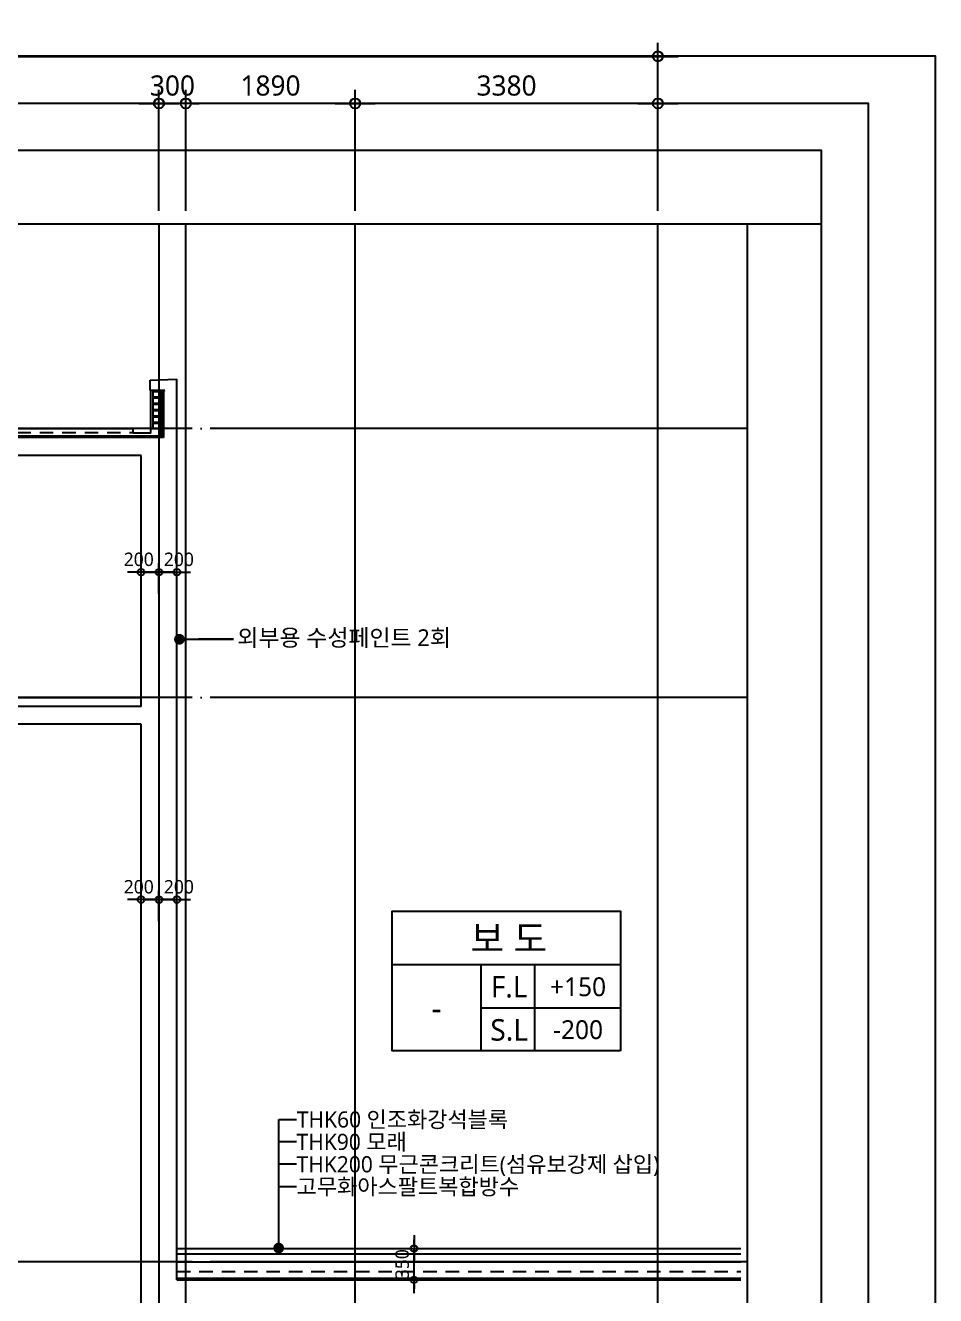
# Model space of a CAD drawing. Header units: millimetres. Extents: x -41190 to 206278, y 985 to 58902.
# Drawn here: x 196116 to 206278, y 43646 to 57820 of the extents above; entities that cross this region are included whole.
import ezdxf
from ezdxf.enums import TextEntityAlignment as Align

# ---------------------------------------------------------------- set-up
doc = ezdxf.new("R2010")
doc.units = ezdxf.units.MM
doc.header["$LTSCALE"] = 100
doc.header["$MEASUREMENT"] = 0
doc.header["$PDSIZE"] = -10
for name, pattern in [('CEN', [62, 60, -1, 0, -1]), ('HID', [2.5, 1.5, -1]), ('HIDDEN', [2, 1, -1])]:
    doc.linetypes.add(name, pattern=pattern)
doc.layers.get('0').update_dxf_attribs({"linetype": 'CONTINUOUS'})
doc.layers.get('Defpoints').update_dxf_attribs({"color": 171, "linetype": 'CONTINUOUS'})
doc.layers.add('A-XXXX-HATC', color=8, linetype='CONTINUOUS', lineweight=18)
for name, color, linetype in [('CEN(ST)', 1, 'CEN'), ('CON', 2, 'CONTINUOUS'), ('ELE-8', 8, 'CONTINUOUS'), ('FIN', 8, 'CONTINUOUS'), ('FIN-2', 9, 'CONTINUOUS'), ('NDIM', 7, 'CONTINUOUS'), ('TEXT(MIN)', 7, 'CONTINUOUS'), ('TEXT(노트)', 7, 'CONTINUOUS'), ('TEXT(실명)', 3, 'CONTINUOUS'), ('TEXT-기입', 6, 'CONTINUOUS'), ('TITLE', 7, 'CONTINUOUS'), ('WAL', 3, 'CONTINUOUS'), ('wire-meshes', 1, 'CONTINUOUS'), ('방수', 8, 'HIDDEN')]:
    doc.layers.add(name, color=color, linetype=linetype)
doc.styles.add('CGS', font='cgse', dxfattribs={"bigfont": 'cgs'})
doc.styles.add('나눔바른고딕', font='NanumBarunGothic.ttf')
doc.dimstyles.new('NDIM 1200', dxfattribs={"dimscale": 75, "dimtxt": 3, "dimasz": 1, "dimexe": 2, "dimexo": 2, "dimgap": 1, "dimtad": 1, "dimdec": 0, "dimdsep": 46, "dimtxsty": 'CGS', "dimblk": 'DOT0', "dimcen": 1, "dimdle": 8, "dimclrd": 256, "dimclre": 256, "dimclrt": 256, "dimadec": 0, "dimazin": 0, "dimtfac": 1, "dimtdec": 0, "dimtix": 1, "dimtmove": 2, "dimatfit": 3, "dimldrblk": 'DOT0', "dimfxl": 1, "dimtolj": 1, "dimtzin": 0, "dimlwd": -1, "dimlwe": -1, "dimarcsym": 0})

# ---------------------------------------------------------------- blocks, each defined once
blk = doc.blocks.new('A$C51E23882')
at = {"layer": 'TITLE'}
blk.add_lwpolyline([(8500, 0), (0, 0), (0, 5200), (8500, 5200)], close=True, dxfattribs=at)
for points in [[(8500, 3200), (0, 3200)], [(3300, 3200), (3300, 0)], [(5300, 3200), (5300, 0)], [(3300, 1600), (8500, 1600)]]:
    blk.add_lwpolyline(points, dxfattribs=at)
at = {"layer": 'TITLE', "style": '나눔바른고딕'}
for s, p in [('F.L', (4352, 2378)), ('S.L', (4352, 778))]:
    blk.add_text(s, height=800, dxfattribs=at).set_placement(p, align=Align.MIDDLE)
blk = doc.blocks.new('DOT0')
blk.add_line((-3, 0), (3, 0))
at = {"color": 6}
blk.add_circle((0, 0), 0.75, dxfattribs=at)
blk = doc.blocks.new('*D234')
at = {"layer": 'Defpoints', "color": 0, "ltscale": 0.4, "transparency": 16777216}
for p in [(197408, 48065), (197408, 47723), (197608, 47723)]:
    blk.add_point(p, dxfattribs=at)
at = {"layer": 'NDIM', "ltscale": 0.4, "transparency": 16777216}
for p, q in [((197408, 47823), (197408, 48165)), ((197558, 48065), (197458, 48065)), ((197608, 47823), (197608, 48165))]:
    blk.add_line(p, q, dxfattribs=at)
at = {"layer": 'NDIM', "ltscale": 0.4, "transparency": 16777216, "xscale": 50, "yscale": 50, "zscale": 50, "rotation": 180}
blk.add_blockref('DOT0', (197408, 48065), dxfattribs=at)
at = {"layer": 'NDIM', "ltscale": 0.4, "transparency": 16777216, "xscale": 50, "yscale": 50, "zscale": 50}
blk.add_blockref('DOT0', (197608, 48065), dxfattribs=at)
at = {"layer": 'NDIM', "ltscale": 0.4, "transparency": 16777216, "insert": (197382, 48207), "char_height": 150, "attachment_point": 5, "style": '나눔바른고딕'}
blk.add_mtext('\\A1;200', dxfattribs=at)
blk = doc.blocks.new('*D235')
at = {"layer": 'Defpoints', "color": 0, "ltscale": 0.4, "transparency": 16777216}
for p in [(197808, 48065), (197608, 47723), (197808, 47723)]:
    blk.add_point(p, dxfattribs=at)
at = {"layer": 'NDIM', "ltscale": 0.4, "transparency": 16777216}
for p, q in [((197608, 47823), (197608, 48165)), ((197658, 48065), (197758, 48065)), ((197808, 47823), (197808, 48165))]:
    blk.add_line(p, q, dxfattribs=at)
at = {"layer": 'NDIM', "ltscale": 0.4, "transparency": 16777216, "xscale": 50, "yscale": 50, "zscale": 50, "rotation": 180}
blk.add_blockref('DOT0', (197608, 48065), dxfattribs=at)
at = {"layer": 'NDIM', "ltscale": 0.4, "transparency": 16777216, "xscale": 50, "yscale": 50, "zscale": 50}
blk.add_blockref('DOT0', (197808, 48065), dxfattribs=at)
at = {"layer": 'NDIM', "ltscale": 0.4, "transparency": 16777216, "insert": (197830, 48207), "char_height": 150, "attachment_point": 5, "style": '나눔바른고딕'}
blk.add_mtext('\\A1;200', dxfattribs=at)
blk = doc.blocks.new('*D236')
at = {"layer": 'Defpoints', "color": 0, "ltscale": 0.4, "transparency": 16777216}
for p in [(191008, 56950), (191008, 55600), (197608, 55600)]:
    blk.add_point(p, dxfattribs=at)
at = {"layer": 'NDIM', "ltscale": 0.4, "transparency": 16777216}
for p, q in [((191008, 55750), (191008, 57100)), ((197608, 55750), (197608, 57100)), ((197533, 56950), (191083, 56950))]:
    blk.add_line(p, q, dxfattribs=at)
at = {"layer": 'NDIM', "ltscale": 0.4, "transparency": 16777216, "xscale": 75, "yscale": 75, "zscale": 75, "rotation": 180}
blk.add_blockref('DOT0', (191008, 56950), dxfattribs=at)
at = {"layer": 'NDIM', "ltscale": 0.4, "transparency": 16777216, "xscale": 75, "yscale": 75, "zscale": 75}
blk.add_blockref('DOT0', (197608, 56950), dxfattribs=at)
at = {"layer": 'NDIM', "ltscale": 0.4, "transparency": 16777216, "insert": (194308, 57148), "char_height": 225, "attachment_point": 5, "style": '나눔바른고딕'}
blk.add_mtext('\\A1;6600', dxfattribs=at)
blk = doc.blocks.new('*D237')
at = {"layer": 'Defpoints', "color": 0, "ltscale": 0.4, "transparency": 16777216}
for p in [(197608, 56950), (197608, 55600), (197908, 55600)]:
    blk.add_point(p, dxfattribs=at)
at = {"layer": 'NDIM', "ltscale": 0.4, "transparency": 16777216}
for p, q in [((197608, 55750), (197608, 57100)), ((197908, 55750), (197908, 57100)), ((197533, 56950), (197458, 56950)), ((197908, 56950), (197608, 56950)), ((197983, 56950), (198058, 56950))]:
    blk.add_line(p, q, dxfattribs=at)
at = {"layer": 'NDIM', "ltscale": 0.4, "transparency": 16777216, "xscale": 75, "yscale": 75, "zscale": 75}
blk.add_blockref('DOT0', (197608, 56950), dxfattribs=at)
at = {"layer": 'NDIM', "ltscale": 0.4, "transparency": 16777216, "xscale": 75, "yscale": 75, "zscale": 75, "rotation": 180}
blk.add_blockref('DOT0', (197908, 56950), dxfattribs=at)
at = {"layer": 'NDIM', "ltscale": 0.4, "transparency": 16777216, "insert": (197758, 57148), "char_height": 225, "attachment_point": 5, "style": '나눔바른고딕'}
blk.add_mtext('\\A1;300', dxfattribs=at)
blk = doc.blocks.new('*D239')
at = {"layer": 'Defpoints', "color": 0, "ltscale": 0.4, "transparency": 16777216}
for p in [(203178, 57475), (186008, 55600), (203178, 55600)]:
    blk.add_point(p, dxfattribs=at)
at = {"layer": 'NDIM', "ltscale": 0.4, "transparency": 16777216}
for p, q in [((186008, 55750), (186008, 57625)), ((203178, 55750), (203178, 57625)), ((186083, 57475), (203103, 57475))]:
    blk.add_line(p, q, dxfattribs=at)
at = {"layer": 'NDIM', "ltscale": 0.4, "transparency": 16777216, "xscale": 75, "yscale": 75, "zscale": 75, "rotation": 180}
blk.add_blockref('DOT0', (186008, 57475), dxfattribs=at)
at = {"layer": 'NDIM', "ltscale": 0.4, "transparency": 16777216, "xscale": 75, "yscale": 75, "zscale": 75}
blk.add_blockref('DOT0', (203178, 57475), dxfattribs=at)
at = {"layer": 'NDIM', "ltscale": 0.4, "transparency": 16777216, "insert": (194593, 57673), "char_height": 225, "attachment_point": 5, "style": '나눔바른고딕'}
blk.add_mtext('\\A1;17170', dxfattribs=at)
blk = doc.blocks.new('*D241')
at = {"layer": 'Defpoints', "color": 0, "ltscale": 0.4, "transparency": 16777216}
for p in [(197908, 56950), (197908, 55600), (199798, 55600)]:
    blk.add_point(p, dxfattribs=at)
at = {"layer": 'NDIM', "ltscale": 0.4, "transparency": 16777216}
for p, q in [((197908, 55750), (197908, 57100)), ((199798, 55750), (199798, 57100)), ((199723, 56950), (197983, 56950))]:
    blk.add_line(p, q, dxfattribs=at)
at = {"layer": 'NDIM', "ltscale": 0.4, "transparency": 16777216, "xscale": 75, "yscale": 75, "zscale": 75, "rotation": 180}
blk.add_blockref('DOT0', (197908, 56950), dxfattribs=at)
at = {"layer": 'NDIM', "ltscale": 0.4, "transparency": 16777216, "xscale": 75, "yscale": 75, "zscale": 75}
blk.add_blockref('DOT0', (199798, 56950), dxfattribs=at)
at = {"layer": 'NDIM', "ltscale": 0.4, "transparency": 16777216, "insert": (198853, 57148), "char_height": 225, "attachment_point": 5, "style": '나눔바른고딕'}
blk.add_mtext('\\A1;1890', dxfattribs=at)
blk = doc.blocks.new('*D242')
at = {"layer": 'Defpoints', "color": 0, "ltscale": 0.4, "transparency": 16777216}
for p in [(199798, 56950), (199798, 55600), (203178, 55600)]:
    blk.add_point(p, dxfattribs=at)
at = {"layer": 'NDIM', "ltscale": 0.4, "transparency": 16777216}
for p, q in [((199798, 55750), (199798, 57100)), ((203178, 55750), (203178, 57100)), ((203103, 56950), (199873, 56950))]:
    blk.add_line(p, q, dxfattribs=at)
at = {"layer": 'NDIM', "ltscale": 0.4, "transparency": 16777216, "xscale": 75, "yscale": 75, "zscale": 75, "rotation": 180}
blk.add_blockref('DOT0', (199798, 56950), dxfattribs=at)
at = {"layer": 'NDIM', "ltscale": 0.4, "transparency": 16777216, "xscale": 75, "yscale": 75, "zscale": 75}
blk.add_blockref('DOT0', (203178, 56950), dxfattribs=at)
at = {"layer": 'NDIM', "ltscale": 0.4, "transparency": 16777216, "insert": (201488, 57148), "char_height": 225, "attachment_point": 5, "style": '나눔바른고딕'}
blk.add_mtext('\\A1;3380', dxfattribs=at)
blk = doc.blocks.new('*D282')
at = {"layer": 'Defpoints', "color": 0, "ltscale": 0.4, "transparency": 16777216}
for p in [(197408, 51719), (197408, 51377), (197608, 51377)]:
    blk.add_point(p, dxfattribs=at)
at = {"layer": 'NDIM', "ltscale": 0.4, "transparency": 16777216}
for p, q in [((197408, 51477), (197408, 51819)), ((197608, 51477), (197608, 51819)), ((197558, 51719), (197458, 51719))]:
    blk.add_line(p, q, dxfattribs=at)
at = {"layer": 'NDIM', "ltscale": 0.4, "transparency": 16777216, "xscale": 50, "yscale": 50, "zscale": 50, "rotation": 180}
blk.add_blockref('DOT0', (197408, 51719), dxfattribs=at)
at = {"layer": 'NDIM', "ltscale": 0.4, "transparency": 16777216, "xscale": 50, "yscale": 50, "zscale": 50}
blk.add_blockref('DOT0', (197608, 51719), dxfattribs=at)
at = {"layer": 'NDIM', "ltscale": 0.4, "transparency": 16777216, "insert": (197382, 51861), "char_height": 150, "attachment_point": 5, "style": '나눔바른고딕'}
blk.add_mtext('\\A1;200', dxfattribs=at)
blk = doc.blocks.new('*D283')
at = {"layer": 'Defpoints', "color": 0, "ltscale": 0.4, "transparency": 16777216}
for p in [(197808, 51719), (197608, 51377), (197808, 51377)]:
    blk.add_point(p, dxfattribs=at)
at = {"layer": 'NDIM', "ltscale": 0.4, "transparency": 16777216}
for p, q in [((197608, 51477), (197608, 51819)), ((197808, 51477), (197808, 51819)), ((197658, 51719), (197758, 51719))]:
    blk.add_line(p, q, dxfattribs=at)
at = {"layer": 'NDIM', "ltscale": 0.4, "transparency": 16777216, "xscale": 50, "yscale": 50, "zscale": 50, "rotation": 180}
blk.add_blockref('DOT0', (197608, 51719), dxfattribs=at)
at = {"layer": 'NDIM', "ltscale": 0.4, "transparency": 16777216, "xscale": 50, "yscale": 50, "zscale": 50}
blk.add_blockref('DOT0', (197808, 51719), dxfattribs=at)
at = {"layer": 'NDIM', "ltscale": 0.4, "transparency": 16777216, "insert": (197830, 51861), "char_height": 150, "attachment_point": 5, "style": '나눔바른고딕'}
blk.add_mtext('\\A1;200', dxfattribs=at)
blk = doc.blocks.new('*D345')
at = {"layer": 'Defpoints', "color": 0, "ltscale": 0.4, "transparency": 16777216}
for p in [(200003, 44171), (200455, 44171), (200002, 43821)]:
    blk.add_point(p, dxfattribs=at)
at = {"layer": 'NDIM', "ltscale": 0.4, "transparency": 16777216}
for p, q in [((200455, 44221), (200455, 44271)), ((200103, 44171), (200555, 44171)), ((200455, 43821), (200455, 44171)), ((200102, 43821), (200555, 43821)), ((200455, 43771), (200455, 43721))]:
    blk.add_line(p, q, dxfattribs=at)
at = {"layer": 'NDIM', "ltscale": 0.4, "transparency": 16777216, "xscale": 50, "yscale": 50, "zscale": 50}
for p, rotation in [((200455, 44171), 270), ((200455, 43821), 90)]:
    blk.add_blockref('DOT0', p, dxfattribs=dict(at, rotation=rotation))
at = {"layer": 'NDIM', "ltscale": 0.4, "transparency": 16777216, "insert": (200323, 43996), "char_height": 150, "attachment_point": 5, "rotation": 90, "style": '나눔바른고딕'}
blk.add_mtext('\\A1;350', dxfattribs=at)

msp = doc.modelspace()

# ---------------------------------------------------------------- hatches: boundary and pattern name
at = {"layer": 'A-XXXX-HATC', "ltscale": 0.1}
h = msp.add_hatch(dxfattribs=at)
h.set_pattern_fill('ANSI37', color=256, scale=100)
h.set_pattern_definition([(45, (-35012491.121, 1097279.553), (-8.838834765, 8.838834765), []), (135, (-35012491.121, 1097279.553), (-8.838834765, -8.838834765), [])])
edge = h.paths.add_edge_path()
edge.add_line((197618.3, 53320.6), (197618.3, 53240.6))
edge.add_line((197618.3, 53240.6), (197619.5, 53240.6))
edge.add_line((197619.5, 53240.6), (197638.3, 53259.5))
edge.add_line((197638.3, 53259.5), (197638.3, 53320.7))
edge.add_line((197638.3, 53320.7), (197618.3, 53320.6))

# ---------------------------------------------------------------- linework, layer by layer
at = {"layer": 'CEN(ST)', "ltscale": 10000}
for p, q in [((197608.3, 11020.6), (197608.3, 55600.4)), ((197908.3, 11020.6), (197908.3, 55600.4)), ((199798.3, 11020.6), (199798.3, 55600.4)), ((203178.3, 12520.6), (203178.3, 55600.4))]:
    msp.add_line(p, q, dxfattribs=at)
at = {"layer": 'CEN(ST)'}
for p, q in [((204178, 53320.6), (184881.1, 53320.6)), ((204178, 50320.6), (184881.1, 50320.6)), ((204178, 44020.6), (184881.1, 44020.6))]:
    msp.add_line(p, q, dxfattribs=at)
at = {"layer": 'CON', "ltscale": 10000}
for p, q in [((197508.3, 53860.6), (197808.3, 53870.6)), ((197508.3, 53750.6), (197673.3, 53750.6)), ((197658.3, 53742), (197658.3, 53220.6))]:
    msp.add_line(p, q, dxfattribs=at)
at = {"layer": 'CON', "ltscale": 0.1}
for p, q in [((197808.3, 43820.6), (197808.3, 53870.6)), ((197658.3, 53220.6), (189158.3, 53220.6)), ((197408.3, 53020.6), (189208.3, 53020.6)), ((197408.3, 50220.6), (197408.3, 53020.6)), ((197408.3, 50220.6), (189208.3, 50220.6)), ((197408.3, 50020.6), (191208.3, 50020.6)), ((197408.3, 36420.6), (197408.3, 50020.6)), ((197808.3, 43820.6), (204104.4, 43820.6))]:
    msp.add_line(p, q, dxfattribs=at)
at = {"layer": 'CON', "ltscale": 5}
for p, q in [((197508.3, 53750.6), (197508.3, 53860.6)), ((197658.3, 53742), (197673.3, 53750.6))]:
    msp.add_line(p, q, dxfattribs=at)
at = {"layer": 'Defpoints', "ltscale": 1000}
for points in [[(183006.1, 10420.6), (206278, 10420.6), (206278, 57475.4), (183006.1, 57475.4)], [(183531.1, 11020.6), (205528, 11020.6), (205528, 56950.4), (183531.1, 56950.4)], [(184056.1, 11020.6), (205003, 11020.6), (205003, 56425.4), (184056.1, 56425.4)]]:
    msp.add_lwpolyline(points, close=True, dxfattribs=at)
msp.add_lwpolyline([(205003, 55600.4), (184881.1, 55600.4), (184881.1, 11020.6), (204178, 11020.6), (204178, 55600.4)], dxfattribs=at)
at = {"layer": 'ELE-8', "ltscale": 0.1}
msp.add_line((197808.3, 43840.6), (204104.4, 43840.6), dxfattribs=at)
at = {"layer": 'FIN', "ltscale": 5}
for p, q in [((197518.3, 53270.6), (197518.3, 53750.6)), ((189498.3, 53320.6), (197318.3, 53320.6)), ((197318.3, 53270.6), (197318.3, 53320.6)), ((197518.3, 53320.6), (197638.3, 53320.6)), ((197518.3, 53270.6), (197318.3, 53270.6)), ((189208.3, 50320.6), (197408.3, 50320.6))]:
    msp.add_line(p, q, dxfattribs=at)
at = {"layer": 'FIN', "ltscale": 10000}
for p, q in [((197808.3, 44170.6), (204104.4, 44170.6)), ((197808.3, 44110.6), (204104.4, 44110.6)), ((197808.3, 44020.6), (204104.4, 44020.6))]:
    msp.add_line(p, q, dxfattribs=at)
at = {"layer": 'FIN-2', "ltscale": 0.1}
for p, q in [((197638.3, 53750.6), (197638.3, 53259.5)), ((197618.3, 53240.6), (197618.3, 53320.6)), ((189197.1, 53240.6), (197619.5, 53240.6)), ((197638.3, 53259.5), (197619.5, 53240.6)), ((197658.3, 53251.2), (197627.8, 53220.6))]:
    msp.add_line(p, q, dxfattribs=at)
at = {"layer": 'FIN-2'}
msp.add_line((197653.3, 53742.5), (197673.3, 53750.6), dxfattribs=at)
at = {"layer": 'TEXT(MIN)', "ltscale": 10000}
for p, q in [((199144, 45361.1), (198944, 45361.1)), ((199144, 45111.1), (198944, 45111.1)), ((199144, 44861.1), (198944, 44861.1))]:
    msp.add_line(p, q, dxfattribs=at)
at = {"layer": 'WAL'}
for points in [[(197628.3, 53732.6), (197538.3, 53732.6), (197538.3, 53675.6), (197628.3, 53675.6)], [(197628.3, 53661.6), (197538.3, 53661.6), (197538.3, 53604.6), (197628.3, 53604.6)], [(197628.3, 53590.6), (197538.3, 53590.6), (197538.3, 53533.6), (197628.3, 53533.6)], [(197628.3, 53519.6), (197538.3, 53519.6), (197538.3, 53462.6), (197628.3, 53462.6)], [(197628.3, 53448.6), (197538.3, 53448.6), (197538.3, 53391.6), (197628.3, 53391.6)], [(197628.3, 53377.6), (197538.3, 53377.6), (197538.3, 53320.6), (197628.3, 53320.6)]]:
    msp.add_lwpolyline(points, close=True, dxfattribs=at)
at = {"layer": 'wire-meshes', "linetype": 'HID'}
msp.add_line((189528.3, 53275.6), (197318.3, 53275.6), dxfattribs=at)
msp.add_lwpolyline([(197808.3, 43915.7), (204104.4, 43915.7)], dxfattribs=at)
at = {"layer": '방수', "linetype": 'HID', "ltscale": 0.05}
for q in [(197673.3, 53750.6), (197648.3, 53255.3)]:
    msp.add_line((197648.3, 53740.4), q, dxfattribs=at)
at = {"layer": '방수', "ltscale": 0.1}
for p, q in [((189193, 53230.6), (197623.7, 53230.6)), ((197623.7, 53230.6), (197648.3, 53255.3)), ((197808.3, 43830.6), (204104.4, 43830.6))]:
    msp.add_line(p, q, dxfattribs=at)

# ---------------------------------------------------------------- block references
at = {"xscale": 0.3, "yscale": 0.3, "zscale": 0.3}
msp.add_blockref('A$C51E23882', (200211.7, 46376.9), dxfattribs=at)

# ---------------------------------------------------------------- texts
at = {"layer": 'TEXT(MIN)', "style": '나눔바른고딕'}
for s, p in [('THK60 인조화강석블록', (199146.9, 45611.1)), ('THK90 모래', (199144, 45361.1)), ('THK200 무근콘크리트(섬유보강제 삽입)', (199144, 45111.1)), ('고무화아스팔트복합방수', (199144, 44861.1))]:
    msp.add_text(s, height=180, dxfattribs=at).set_placement(p, align=Align.MIDDLE_LEFT)
at = {"layer": 'TEXT(노트)', "style": '나눔바른고딕'}
msp.add_text('외부용 수성페인트 2회', height=187.5, dxfattribs=at).set_placement((200866.7, 50987.3), align=Align.MIDDLE_RIGHT)
at = {"layer": 'TEXT(실명)', "style": '나눔바른고딕'}
msp.add_text('보 도', height=300, dxfattribs=at).set_placement((201513.1, 47635.1), align=Align.MIDDLE)
at = {"layer": 'TEXT-기입', "style": '나눔바른고딕'}
for s, p in [('+150', (202286.4, 47092.4)), ('-200', (202286.6, 46613.3))]:
    msp.add_text(s, height=210, dxfattribs=at).set_placement(p, align=Align.MIDDLE)
msp.add_text('-', height=270, dxfattribs=at).set_placement((200706.7, 46856.9), align=Align.MIDDLE_CENTER)

# ---------------------------------------------------------------- dimensions: what is measured, and where the dimension line sits
at = {"layer": 'NDIM', "ltscale": 0.4}
dim = msp.add_linear_dim(base=(203178.3, 57475.4), p1=(186008.3, 55600.4), p2=(203178.3, 55600.4), dimstyle='NDIM 1200', override={"dimtxsty": '나눔바른고딕'}, dxfattribs=at)
dim.commit()
dim.dimension.update_dxf_attribs({"geometry": '*D239', "text_midpoint": (194593.3, 57672.6)})
for base, p1, p2, angle, override, picture, middle in [((191008.3, 56950.4), (197608.3, 55600.4), (191008.3, 55600.4), 180, {"dimtxsty": '나눔바른고딕'}, '*D236', (194308.3, 57147.7)), ((197608.3, 56950.4), (197908.3, 55600.4), (197608.3, 55600.4), 180, {"dimtxsty": '나눔바른고딕'}, '*D237', (197758.3, 57147.7)), ((197908.3, 56950.4), (199798.3, 55600.4), (197908.3, 55600.4), 180, {"dimtxsty": '나눔바른고딕'}, '*D241', (198853.3, 57147.7)), ((199798.3, 56950.4), (203178.3, 55600.4), (199798.3, 55600.4), 180, {"dimtxsty": '나눔바른고딕'}, '*D242', (201488.3, 57147.7)), ((200454.8, 44170.6), (200002.2, 43820.6), (200002.9, 44170.6), 90, {"dimscale": 50, "dimtxsty": '나눔바른고딕'}, '*D345', (200323.2, 43995.6))]:
    dim = msp.add_linear_dim(base=base, p1=p1, p2=p2, angle=angle, dimstyle='NDIM 1200', override=override, dxfattribs=at)
    dim.commit()
    dim.dimension.update_dxf_attribs({"geometry": picture, "text_midpoint": middle})
for base, p1, p2, picture, middle in [((197408.3, 51719.1), (197608.3, 51377.3), (197408.3, 51377.3), '*D282', (197382.2, 51860.9)), ((197408.3, 48064.9), (197608.3, 47723.1), (197408.3, 47723.1), '*D234', (197382.2, 48206.8))]:
    dim = msp.add_linear_dim(base=base, p1=p1, p2=p2, angle=180, dimstyle='NDIM 1200', override={"dimscale": 50, "dimtxsty": '나눔바른고딕'}, dxfattribs=at)
    dim.commit()
    dim.dimension.update_dxf_attribs({"geometry": picture, "text_midpoint": middle, "dimtype": 160})
for base, p1, p2, picture, middle in [((197808.3, 51719.1), (197608.3, 51377.3), (197808.3, 51377.3), '*D283', (197830.4, 51860.9)), ((197808.3, 48064.9), (197608.3, 47723.1), (197808.3, 47723.1), '*D235', (197830.4, 48206.8))]:
    dim = msp.add_linear_dim(base=base, p1=p1, p2=p2, dimstyle='NDIM 1200', override={"dimscale": 50, "dimtxsty": '나눔바른고딕'}, dxfattribs=at)
    dim.commit()
    dim.dimension.update_dxf_attribs({"geometry": picture, "text_midpoint": middle, "dimtype": 160})

# ---------------------------------------------------------------- leaders
at = {"layer": 'NDIM', "ltscale": 10000}
for points in [[(197836.4, 50969.7), (198441, 50969.7), (198049.6, 50969.7)], [(198944, 44176), (198944, 45611.1), (199144, 45611.1)]]:
    msp.add_leader(points, dimstyle='NDIM 1200', override={"dimscale": 120, "dimasz": 1, "dimgap": 1, "dimtad": 0, "dimldrblk": 'Dot'}, dxfattribs=at)

doc.saveas('drawing.dxf')
